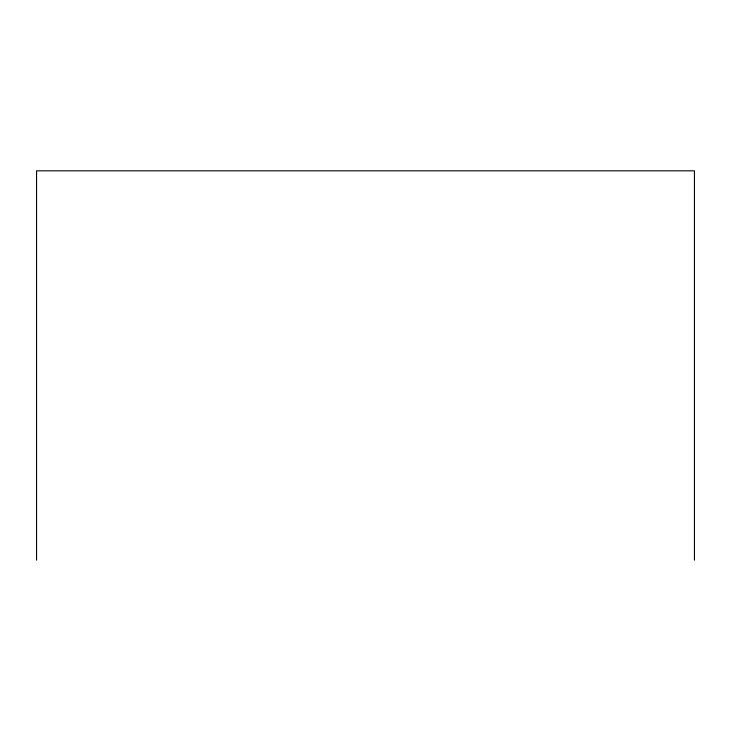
<?xml version="1.0" encoding="UTF-8"?>
<svg xmlns="http://www.w3.org/2000/svg" width="731" height="731" viewBox="0 0 731 731"><rect width="100%" height="100%" fill="white"/><g stroke="black" fill="none" stroke-linecap="round" stroke-linejoin="round"><path stroke-width="1.1" d="M694.45 560.174L694.45 170.826L36.55 170.826L36.55 560.174"/></g></svg>
